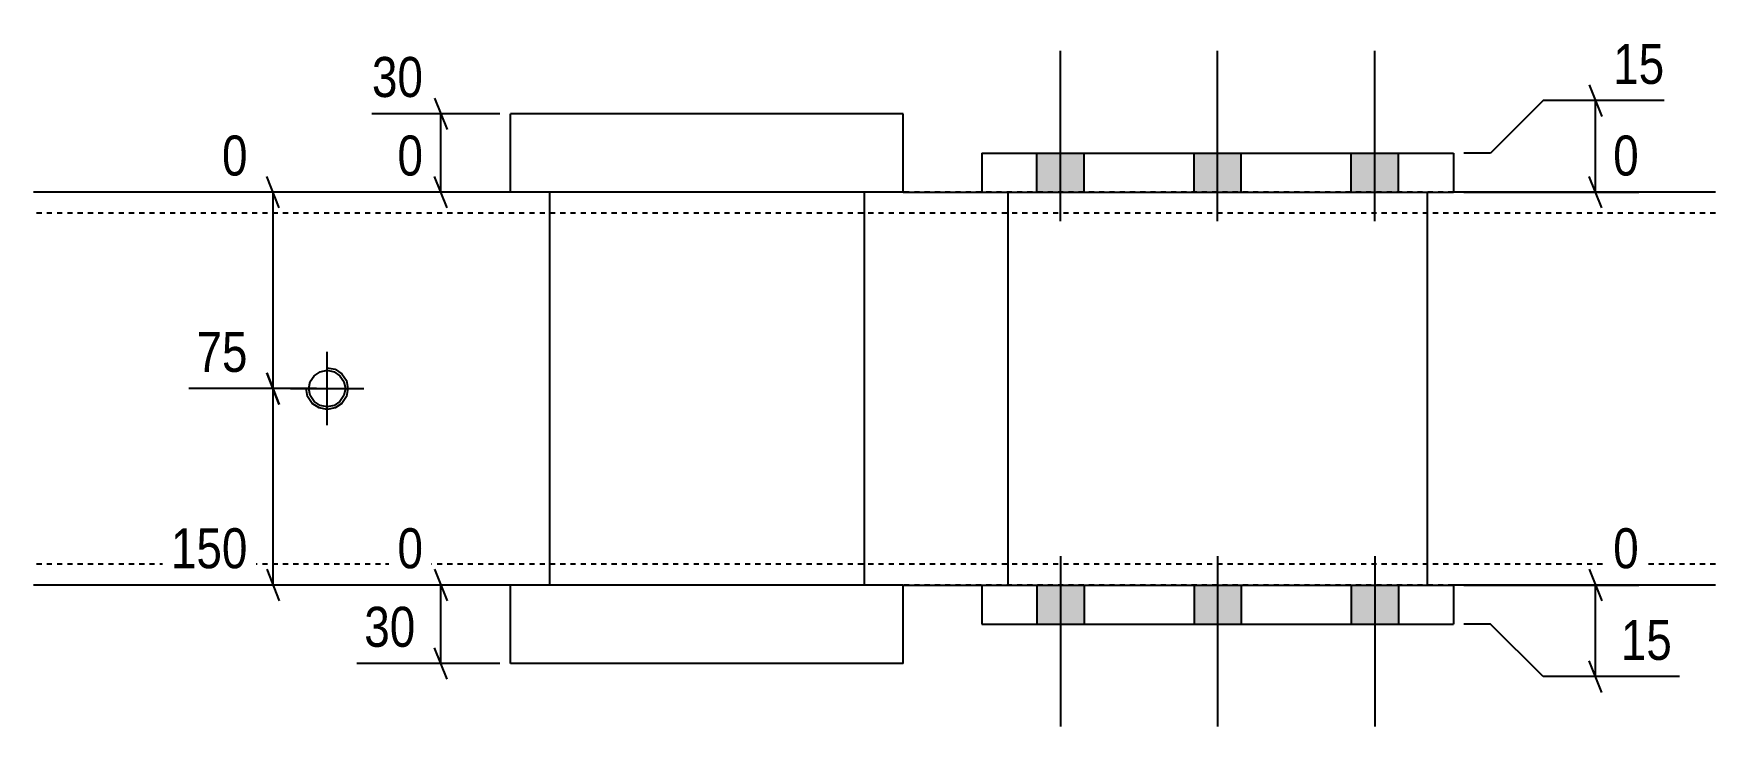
# Model space of a CAD drawing. Header units: millimetres. Extents: x 26 to 42810, y 6 to 1552.
# Drawn here: x 19240 to 19882, y 6 to 270 of the extents above; entities that cross this region are included whole.
import ezdxf

# ---------------------------------------------------------------- set-up
doc = ezdxf.new("R2010")
doc.units = ezdxf.units.MM
doc.linetypes.add('DXK_LINE_DOT2', pattern=[3.9198, 1.9599, -1.9599])
doc.layers.add('MÅLSÆTNING', color=7, linetype='Continuous')
doc.layers.add('STÅL', color=7, linetype='Continuous')
doc.styles.add('Arial Narrow', font='ARIALN.TTF', dxfattribs={"height": 0.2})

msp = doc.modelspace()

# ---------------------------------------------------------------- hatches: boundary and pattern name
at = {"layer": 'STÅL', "linetype": 'Continuous'}
for points in [[(19623.18, 209.6), (19641.18, 209.6), (19641.18, 224.6), (19623.18, 224.6)], [(19623.18, 209.6), (19641.18, 209.6), (19641.18, 224.6), (19623.18, 224.6)], [(19683.18, 209.6), (19701.18, 209.6), (19701.18, 224.6), (19683.18, 224.6)], [(19683.18, 209.6), (19701.18, 209.6), (19701.18, 224.6), (19683.18, 224.6)], [(19743.18, 209.6), (19761.18, 209.6), (19761.18, 224.6), (19743.18, 224.6)], [(19743.18, 209.6), (19761.18, 209.6), (19761.18, 224.6), (19743.18, 224.6)], [(19623.18, 44.6), (19641.18, 44.6), (19641.18, 59.6), (19623.18, 59.6)], [(19623.18, 44.6), (19641.18, 44.6), (19641.18, 59.6), (19623.18, 59.6)], [(19683.18, 44.6), (19701.18, 44.6), (19701.18, 59.6), (19683.18, 59.6)], [(19683.18, 44.6), (19701.18, 44.6), (19701.18, 59.6), (19683.18, 59.6)], [(19743.18, 44.6), (19761.18, 44.6), (19761.18, 59.6), (19743.18, 59.6)], [(19743.18, 44.6), (19761.18, 44.6), (19761.18, 59.6), (19743.18, 59.6)]]:
    msp.add_hatch(color=96, dxfattribs=at).paths.add_polyline_path(points)

# ---------------------------------------------------------------- linework, layer by layer
at = {"layer": 'MÅLSÆTNING', "color": 7, "linetype": 'Continuous'}
for p, q in [((19833.98, 250.6), (19838.78, 238.6)), ((19393.23, 245.6), (19398.03, 233.6)), ((19816.38, 244.6), (19796.38, 224.6)), ((19862.68, 244.6), (19816.38, 244.6)), ((19836.38, 209.6), (19836.38, 244.6)), ((19418.18, 239.6), (19369.33, 239.6)), ((19395.63, 209.6), (19395.63, 239.6)), ((19796.38, 224.6), (19786.18, 224.6)), ((19333.97, 203.6), (19329.17, 215.6)), ((19398.03, 203.6), (19393.23, 215.6)), ((19838.78, 203.6), (19833.98, 215.6)), ((19418.18, 209.6), (19309.19, 209.6)), ((19331.57, 134.6), (19331.57, 209.6)), ((19418.18, 209.6), (19379.08, 209.6)), ((19786.18, 209.6), (19852.93, 209.6)), ((19329.17, 140.6), (19333.97, 128.6)), ((19333.97, 128.6), (19329.17, 140.6)), ((19348.18, 134.6), (19299.44, 134.6)), ((19348.18, 134.6), (19299.44, 134.6)), ((19331.57, 59.6), (19331.57, 134.6)), ((19329.17, 65.6), (19333.97, 53.6)), ((19393.23, 65.6), (19398.03, 53.6)), ((19833.98, 65.6), (19838.78, 53.6)), ((19418.18, 59.6), (19379.08, 59.6)), ((19395.63, 29.6), (19395.63, 59.6)), ((19786.18, 59.6), (19852.93, 59.6)), ((19836.38, 24.6), (19836.38, 59.6)), ((19796.38, 44.6), (19786.18, 44.6)), ((19816.38, 24.6), (19796.38, 44.6)), ((19398.03, 23.6), (19393.23, 35.6)), ((19418.18, 29.6), (19363.5, 29.6)), ((19838.78, 18.6), (19833.98, 30.6)), ((19868.51, 24.6), (19816.38, 24.6))]:
    msp.add_line(p, q, dxfattribs=at)
at = {"layer": 'STÅL', "color": 96, "linetype": 'Continuous'}
for p, q in [((19632.18, 198.6), (19632.18, 263.6)), ((19632.18, 198.6), (19632.18, 263.6)), ((19692.18, 198.6), (19692.18, 263.6)), ((19692.18, 198.6), (19692.18, 263.6)), ((19752.18, 198.6), (19752.18, 263.6)), ((19752.18, 198.6), (19752.18, 263.6)), ((19623.18, 209.6), (19623.18, 224.6)), ((19623.18, 209.6), (19623.18, 224.6)), ((19641.18, 209.6), (19641.18, 224.6)), ((19641.18, 209.6), (19641.18, 224.6)), ((19683.18, 209.6), (19683.18, 224.6)), ((19683.18, 209.6), (19683.18, 224.6)), ((19701.18, 209.6), (19701.18, 224.6)), ((19701.18, 209.6), (19701.18, 224.6)), ((19743.18, 209.6), (19743.18, 224.6)), ((19743.18, 209.6), (19743.18, 224.6)), ((19761.18, 209.6), (19761.18, 224.6)), ((19761.18, 209.6), (19761.18, 224.6)), ((19352.18, 120.6), (19352.18, 148.6)), ((19349.5, 141.07), (19352.18, 141.6)), ((19352.18, 142.6), (19352.18, 142.6)), ((19352.18, 142.6), (19355.24, 141.99)), ((19352.18, 141.6), (19352.18, 141.6)), ((19352.18, 141.6), (19354.86, 141.07)), ((19355.24, 141.99), (19357.84, 140.26)), ((19345.18, 134.6), (19345.71, 137.28)), ((19345.71, 137.28), (19347.23, 139.55)), ((19347.23, 139.55), (19349.5, 141.07)), ((19354.86, 141.07), (19357.13, 139.55)), ((19357.13, 139.55), (19358.65, 137.28)), ((19357.84, 140.26), (19359.57, 137.66)), ((19358.65, 137.28), (19359.18, 134.6)), ((19359.57, 137.66), (19360.18, 134.6)), ((19338.18, 134.6), (19366.18, 134.6)), ((19344.79, 131.54), (19344.18, 134.6)), ((19344.18, 134.6), (19344.18, 134.6)), ((19346.52, 128.94), (19344.79, 131.54)), ((19345.71, 131.92), (19345.18, 134.6)), ((19345.18, 134.6), (19345.18, 134.6)), ((19347.23, 129.65), (19345.71, 131.92)), ((19349.12, 127.21), (19346.52, 128.94)), ((19349.5, 128.13), (19347.23, 129.65)), ((19357.13, 129.65), (19354.86, 128.13)), ((19357.84, 128.94), (19355.24, 127.21)), ((19358.65, 131.92), (19357.13, 129.65)), ((19359.57, 131.54), (19357.84, 128.94)), ((19359.18, 134.6), (19358.65, 131.92)), ((19359.18, 134.6), (19359.18, 134.6)), ((19360.18, 134.6), (19359.57, 131.54)), ((19360.18, 134.6), (19360.18, 134.6)), ((19352.18, 126.6), (19349.12, 127.21)), ((19352.18, 127.6), (19349.5, 128.13)), ((19354.86, 128.13), (19352.18, 127.6)), ((19352.18, 127.6), (19352.18, 127.6)), ((19355.24, 127.21), (19352.18, 126.6)), ((19352.18, 126.6), (19352.18, 126.6)), ((19632.18, 70.6), (19632.18, 5.6)), ((19632.18, 70.6), (19632.18, 5.6)), ((19692.18, 70.6), (19692.18, 5.6)), ((19692.18, 70.6), (19692.18, 5.6)), ((19752.18, 70.6), (19752.18, 5.6)), ((19752.18, 70.6), (19752.18, 5.6)), ((19623.18, 59.6), (19623.18, 44.6)), ((19623.18, 59.6), (19623.18, 44.6)), ((19641.18, 59.6), (19641.18, 44.6)), ((19641.18, 59.6), (19641.18, 44.6)), ((19683.18, 59.6), (19683.18, 44.6)), ((19683.18, 59.6), (19683.18, 44.6)), ((19701.18, 59.6), (19701.18, 44.6)), ((19701.18, 59.6), (19701.18, 44.6)), ((19743.18, 59.6), (19743.18, 44.6)), ((19743.18, 59.6), (19743.18, 44.6)), ((19761.18, 59.6), (19761.18, 44.6)), ((19761.18, 59.6), (19761.18, 44.6))]:
    msp.add_line(p, q, dxfattribs=at)
at = {"layer": 'STÅL', "color": 2, "linetype": 'Continuous'}
for p, q in [((19572.18, 239.6), (19422.18, 239.6)), ((19422.18, 209.6), (19422.18, 239.6)), ((19572.18, 209.6), (19572.18, 239.6)), ((19602.18, 224.6), (19782.18, 224.6)), ((19602.18, 224.6), (19602.18, 209.6)), ((19782.18, 224.6), (19782.18, 209.6)), ((19422.18, 209.6), (19240.18, 209.6)), ((19572.18, 209.6), (19422.18, 209.6)), ((19437.18, 59.6), (19437.18, 209.6)), ((19557.18, 209.6), (19557.18, 59.6)), ((19572.18, 209.6), (19602.18, 209.6)), ((19602.18, 209.6), (19782.18, 209.6)), ((19612.18, 59.6), (19612.18, 209.6)), ((19772.18, 209.6), (19772.18, 59.6)), ((19882.18, 209.6), (19782.18, 209.6)), ((19422.18, 59.6), (19240.18, 59.6)), ((19572.18, 59.6), (19422.18, 59.6)), ((19422.18, 29.6), (19422.18, 59.6)), ((19572.18, 59.6), (19602.18, 59.6)), ((19572.18, 29.6), (19572.18, 59.6)), ((19602.18, 59.6), (19782.18, 59.6)), ((19602.18, 59.6), (19602.18, 44.6)), ((19882.18, 59.6), (19782.18, 59.6)), ((19782.18, 59.6), (19782.18, 44.6)), ((19602.18, 44.6), (19782.18, 44.6)), ((19572.18, 29.6), (19422.18, 29.6))]:
    msp.add_line(p, q, dxfattribs=at)
at = {"layer": 'STÅL', "color": 7, "linetype": 'DXK_LINE_DOT2'}
for p, q in [((19572.18, 209.6), (19422.18, 209.6)), ((19437.18, 59.6), (19437.18, 209.6)), ((19557.18, 209.6), (19557.18, 59.6)), ((19782.18, 209.6), (19572.18, 209.6)), ((19612.18, 59.6), (19612.18, 209.6)), ((19772.18, 209.6), (19772.18, 59.6)), ((19882.18, 201.6), (19240.18, 201.6)), ((19882.18, 67.6), (19240.18, 67.6)), ((19572.18, 59.6), (19422.18, 59.6)), ((19782.18, 59.6), (19572.18, 59.6))]:
    msp.add_line(p, q, dxfattribs=at)

# ---------------------------------------------------------------- next in the draw order: wipeouts: each hides what was drawn before it
at = {"color": 0, "linetype": 'Continuous'}
for points in [[(19865.88, 247.8), (19865.88, 270.2), (19839.98, 270.2), (19839.98, 247.8)], [(19392.03, 242.8), (19392.03, 265.2), (19366.13, 265.2), (19366.13, 242.8)], [(19325.05, 212.8), (19325.05, 235.2), (19308.9, 235.2), (19308.9, 212.8)], [(19392.03, 212.8), (19392.03, 235.2), (19375.88, 235.2), (19375.88, 212.8)], [(19856.13, 212.8), (19856.13, 235.2), (19839.98, 235.2), (19839.98, 212.8)], [(19325.05, 137.8), (19325.05, 160.2), (19299.15, 160.2), (19299.15, 137.8)], [(19392.03, 62.8), (19392.03, 85.2), (19375.88, 85.2), (19375.88, 62.8)], [(19856.13, 62.8), (19856.13, 85.2), (19839.98, 85.2), (19839.98, 62.8)], [(19389.11, 32.8), (19389.11, 55.2), (19363.21, 55.2), (19363.21, 32.8)], [(19868.79, 27.8), (19868.79, 50.2), (19842.89, 50.2), (19842.89, 27.8)]]:
    msp.add_wipeout(points, dxfattribs=at).dxf.layer = 'MÅLSÆTNING'

# ---------------------------------------------------------------- next in the draw order: linework, layer by layer
at = {"layer": 'MÅLSÆTNING', "color": 7, "linetype": 'Continuous'}
msp.add_line((19418.18, 59.6), (19289.69, 59.6), dxfattribs=at)

# ---------------------------------------------------------------- next in the draw order: texts
at = {"layer": 'MÅLSÆTNING', "color": 3, "linetype": 'Continuous', "style": 'Arial Narrow'}
for s, height, p in [('15', 15.271, (19843.18, 251)), ('30', 15.271, (19369.33, 246)), ('0', 15.27, (19312.1, 216)), ('0', 15.27, (19379.08, 216)), ('0', 15.27, (19843.18, 216)), ('75', 15.271, (19302.35, 141)), ('0', 15.27, (19379.08, 66)), ('0', 15.27, (19843.18, 66)), ('30', 15.271, (19366.41, 36)), ('15', 15.271, (19846.09, 31))]:
    msp.add_text(s, height=height, dxfattribs=at).set_placement(p)

# ---------------------------------------------------------------- next in the draw order: wipeouts: each hides what was drawn before it
at = {"color": 0, "linetype": 'Continuous'}
msp.add_wipeout([(19325.05, 62.8), (19325.05, 85.2), (19289.4, 85.2), (19289.4, 62.8)], dxfattribs=at).dxf.layer = 'MÅLSÆTNING'

# ---------------------------------------------------------------- next in the draw order: texts
at = {"layer": 'MÅLSÆTNING', "color": 3, "linetype": 'Continuous', "style": 'Arial Narrow'}
msp.add_text('150', height=15.271, dxfattribs=at).set_placement((19292.6, 66))

doc.saveas('drawing.dxf')
